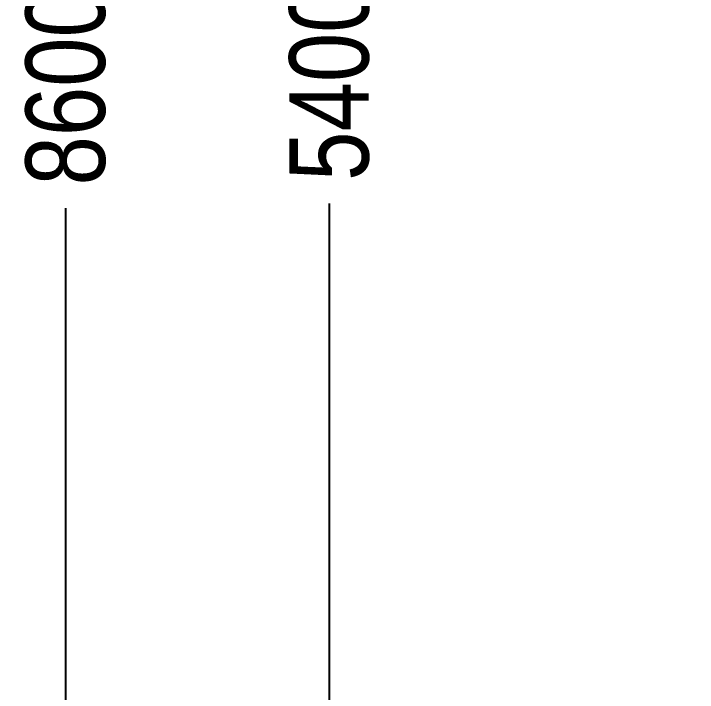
# Model space of a CAD drawing. Header units: millimetres. Extents: x -5718 to 5731, y -4937 to 4872.
# Drawn here: x -5718 to -3136, y -1045 to 1520 of the extents above; entities that cross this region are included whole.
import ezdxf

# ---------------------------------------------------------------- set-up
doc = ezdxf.new("R2010")
doc.units = ezdxf.units.MM
doc.layers.add('DIKOM_РАЗМЕР_ЗОНА', color=7, linetype='Continuous')
doc.layers.add('DIKOM_РАЗМЕР_ОБЪЕКТА', color=7, linetype='Continuous')
doc.styles.add('style1', font='arial.ttf', dxfattribs={"width": 0.8})
doc.dimstyles.new('1-50', dxfattribs={"dimtxt": 300, "dimasz": 200, "dimexe": 100, "dimexo": 0, "dimgap": 100, "dimtad": 0, "dimdec": 0, "dimtxsty": 'style1', "dimcen": 0, "dimclrd": 7, "dimclre": 7, "dimadec": 1, "dimazin": 2, "dimtfac": 1, "dimtdec": 0, "dimtmove": 1, "dimatfit": 3, "dimfxl": 0, "dimlwd": 25, "dimlwe": 18, "dimarcsym": 0})

# ---------------------------------------------------------------- blocks, each defined once
blk = doc.blocks.new('*D15')
at = {"layer": 'Defpoints', "color": 0, "transparency": 16777216}
for p in [(-1897.4, 3178.8), (-4525.5, -2300.5), (-129.7, -2300.5)]:
    blk.add_point(p, dxfattribs=at)
at = {"layer": 'DIKOM_РАЗМЕР_ОБЪЕКТА', "color": 7, "lineweight": 18, "transparency": 16777216}
for p, q in [((-1897.4, 3178.8), (-4625.5, 3178.8)), ((-129.7, -2300.5), (-4625.5, -2300.5))]:
    blk.add_line(p, q, dxfattribs=at)
at = {"layer": 'DIKOM_РАЗМЕР_ОБЪЕКТА', "color": 7, "lineweight": 25, "transparency": 16777216}
for p, q in [((-4525.5, 2978.8), (-4525.5, 1719)), ((-4525.5, -2100.5), (-4525.5, 803))]:
    blk.add_line(p, q, dxfattribs=at)
at = {"layer": 'DIKOM_РАЗМЕР_ОБЪЕКТА', "color": 7, "transparency": 16777216}
for points in [[(-4558.9, 2978.8), (-4492.2, 2978.8), (-4525.5, 3178.8)], [(-4558.9, -2100.5), (-4492.2, -2100.5), (-4525.5, -2300.5)]]:
    blk.add_solid(points, dxfattribs=at)
at = {"layer": 'DIKOM_РАЗМЕР_ОБЪЕКТА', "color": 0, "transparency": 16777216, "insert": (-4525.5, 1261), "char_height": 300, "attachment_point": 5, "rotation": 90, "style": 'style1'}
blk.add_mtext('5400', dxfattribs=at)
blk = doc.blocks.new('*D14')
at = {"layer": 'Defpoints', "color": 0, "transparency": 16777216}
for p in [(5730.7, 1374.7), (-4872.5, -1263.2), (-4872.5, -4740)]:
    blk.add_point(p, dxfattribs=at)
at = {"layer": 'DIKOM_РАЗМЕР_ЗОНА', "color": 7, "lineweight": 18, "transparency": 16777216}
for p, q in [((5730.7, 1374.7), (5730.7, -4840)), ((-4872.5, -1263.2), (-4872.5, -4840))]:
    blk.add_line(p, q, dxfattribs=at)
at = {"layer": 'DIKOM_РАЗМЕР_ЗОНА', "color": 7, "lineweight": 25, "transparency": 16777216}
for p, q in [((-4672.5, -4740), (259.6, -4740)), ((5530.7, -4740), (1339.3, -4740))]:
    blk.add_line(p, q, dxfattribs=at)
at = {"layer": 'DIKOM_РАЗМЕР_ЗОНА', "color": 7, "transparency": 16777216}
for points in [[(-4672.5, -4706.7), (-4672.5, -4773.3), (-4872.5, -4740)], [(5530.7, -4706.7), (5530.7, -4773.3), (5730.7, -4740)]]:
    blk.add_solid(points, dxfattribs=at)
at = {"layer": 'DIKOM_РАЗМЕР_ЗОНА', "color": 0, "transparency": 16777216, "insert": (799.5, -4740), "char_height": 300, "attachment_point": 5, "style": 'style1'}
blk.add_mtext('10600', dxfattribs=at)
blk = doc.blocks.new('*D13')
at = {"layer": 'Defpoints', "color": 0, "transparency": 16777216}
for p in [(-5521.5, 4872.3), (-1696.2, 4872.3), (580.6, -3721.2)]:
    blk.add_point(p, dxfattribs=at)
at = {"layer": 'DIKOM_РАЗМЕР_ЗОНА', "color": 7, "lineweight": 18, "transparency": 16777216}
for p, q in [((-1696.2, 4872.3), (-5621.5, 4872.3)), ((580.6, -3721.2), (-5621.5, -3721.2))]:
    blk.add_line(p, q, dxfattribs=at)
at = {"layer": 'DIKOM_РАЗМЕР_ЗОНА', "color": 7, "lineweight": 25, "transparency": 16777216}
for p, q in [((-5521.5, 4672.3), (-5521.5, 1701.6)), ((-5521.5, -3521.2), (-5521.5, 785.4))]:
    blk.add_line(p, q, dxfattribs=at)
at = {"layer": 'DIKOM_РАЗМЕР_ЗОНА', "color": 7, "transparency": 16777216}
for points in [[(-5554.9, 4672.3), (-5488.2, 4672.3), (-5521.5, 4872.3)], [(-5554.9, -3521.2), (-5488.2, -3521.2), (-5521.5, -3721.2)]]:
    blk.add_solid(points, dxfattribs=at)
at = {"layer": 'DIKOM_РАЗМЕР_ЗОНА', "color": 0, "transparency": 16777216, "insert": (-5521.5, 1243.5), "char_height": 300, "attachment_point": 5, "rotation": 90, "style": 'style1'}
blk.add_mtext('8600', dxfattribs=at)

msp = doc.modelspace()

# ---------------------------------------------------------------- dimensions: what is measured, and where the dimension line sits
at = {"layer": 'DIKOM_РАЗМЕР_ЗОНА'}
dim = msp.add_linear_dim(base=(-5521.5, 4872.3), p1=(580.6, -3721.2), p2=(-1696.2, 4872.3), angle=90, text='8600', dimstyle='1-50', override={"dimscale": 1, "dimtix": 0, "dimtofl": 1, "dimtmove": 1, "dimatfit": 3}, dxfattribs=at)
dim.commit()
dim.dimension.update_dxf_attribs({"geometry": '*D13', "text_midpoint": (-5521.5, 1243.5), "dimtype": 160})
dim = msp.add_linear_dim(base=(-4872.5, -4740), p1=(5730.7, 1374.7), p2=(-4872.5, -1263.2), text='10600', dimstyle='1-50', override={"dimscale": 1, "dimtix": 0, "dimtofl": 1, "dimtmove": 1, "dimatfit": 3}, dxfattribs=at)
dim.commit()
dim.dimension.update_dxf_attribs({"geometry": '*D14', "text_midpoint": (799.5, -4740), "dimtype": 160})
at = {"layer": 'DIKOM_РАЗМЕР_ОБЪЕКТА'}
dim = msp.add_linear_dim(base=(-4525.5, -2300.5), p1=(-1897.4, 3178.8), p2=(-129.7, -2300.5), angle=90, text='5400', dimstyle='1-50', override={"dimscale": 1, "dimtix": 0, "dimtofl": 1, "dimtmove": 1, "dimatfit": 3}, dxfattribs=at)
dim.commit()
dim.dimension.update_dxf_attribs({"geometry": '*D15', "text_midpoint": (-4525.5, 1261), "dimtype": 160})

doc.saveas('drawing.dxf')
